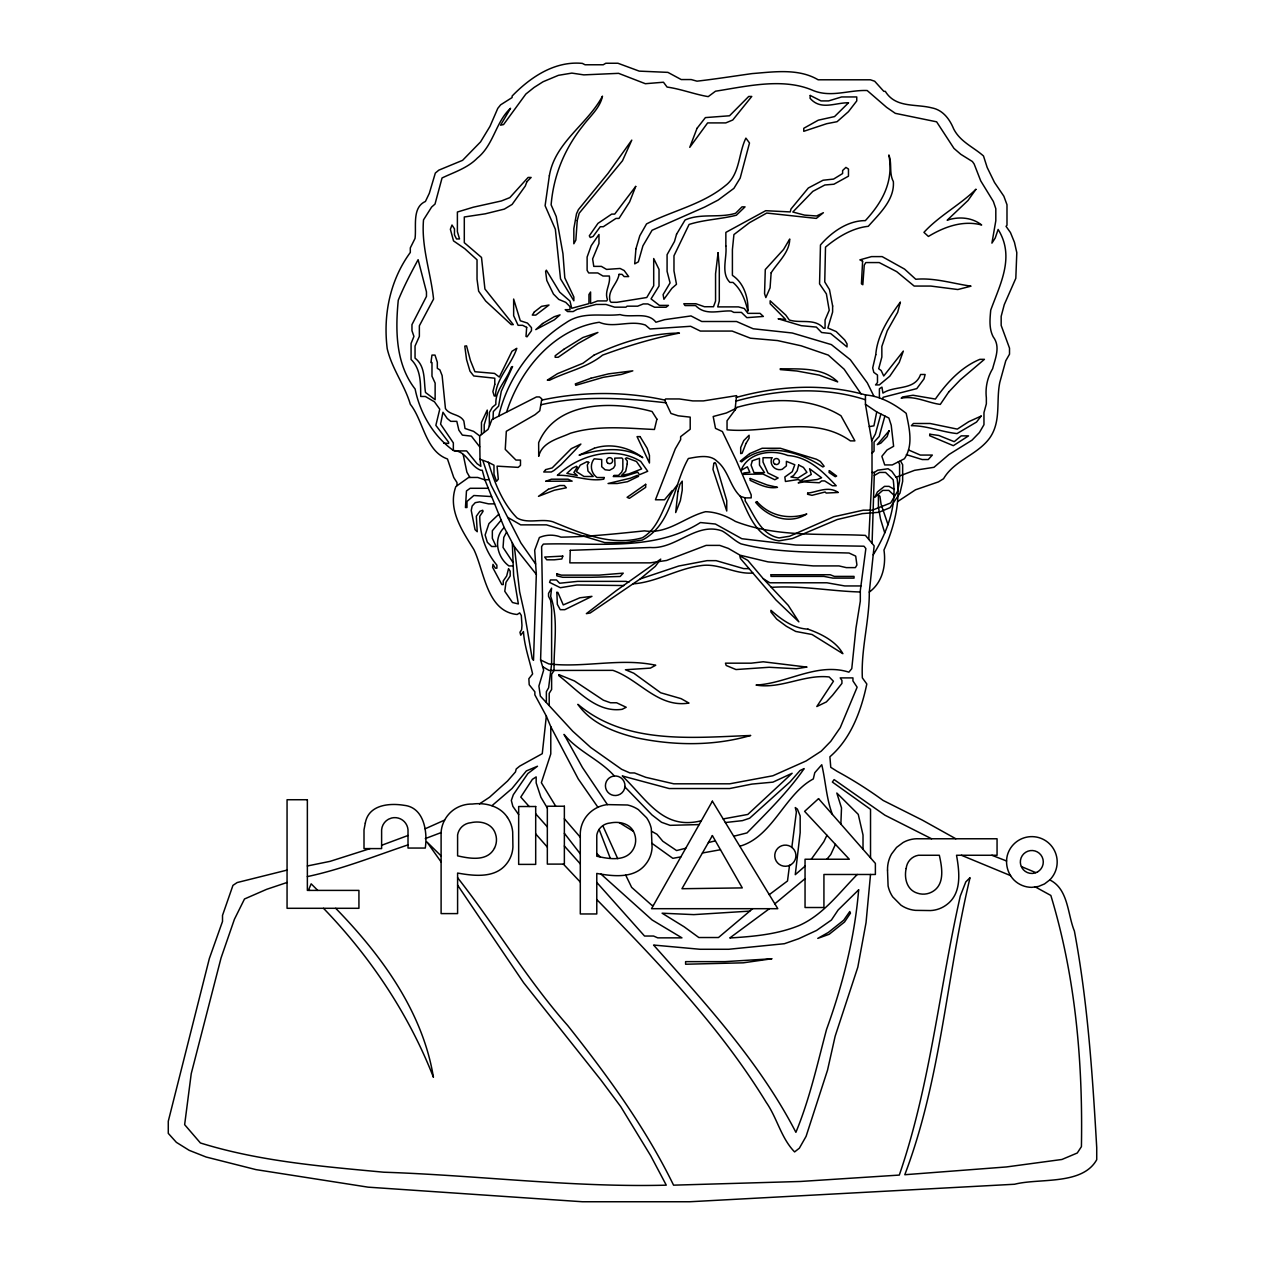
<?xml version="1.0" encoding="UTF-8"?>
<svg xmlns="http://www.w3.org/2000/svg" width="1265" height="1265" viewBox="0 0 1265 1265"><rect width="100%" height="100%" fill="white"/><g stroke="black" fill="none" stroke-linecap="round" stroke-linejoin="round"><path stroke-width="1.5" d="M872.075 543.365L874.352 472.43L877.704 470.201L888.109 468.746L891.841 471.339L897.138 478.708C900.522 503.011 893.817 527.932 883.966 550.038C886.259 565.439 882.448 582.517 869.292 592.099C869.466 620.783 860.927 649.04 862.351 677.882L866.81 684.001C861.244 710.566 851.013 738.618 829.903 756.77L830.757 767.317L837.145 771.35A416.47 416.47 0 0 1 883.144 800.445L922.343 820.115L955.834 838.774M869.292 592.099L874.147 545.847L865.434 535.395C821.902 533.292 776.821 537.562 735.345 521.386C726.474 515.93 715.99 511.914 705.538 511.708C684.65 517.005 667.793 534.494 644.502 530.857C616.688 533.735 589 536.771 560.996 537.151A28.178 28.178 0 0 0 539.396 537.514L534.684 550.228L536.328 574.389L533.514 660.298L532.217 658.686L524.643 613.952L519.646 591.814L514.381 546.733L504.197 527.552L484.906 479.878L482.265 470.248L480.747 470.248C469.442 465.931 467.07 451.241 453.344 450.451C433.373 436.172 419.901 412.959 415.126 389.051C395.581 363.877 395.312 330.355 398.269 300.2C404.073 286.08 410.951 272.955 418.114 259.673L426.463 291.883L426.463 296.421L411.963 324.631L411.963 330.687L413.94 336.411L411.078 343.416L411.078 359.497C421.024 369.095 420.581 383.674 420.723 396.467L425.34 396.467L434.464 401.811L439.761 409.196L435.856 425.356L448.616 442.228L448.616 443.414L443.667 443.177M868.755 539.38L872.012 475.055L872.012 442.465L865.45 404.294L865.45 394.917C823.436 383.058 778.086 385.825 736.293 397.431M512.293 542.859L513.637 575.607L518.365 603.943L512.483 602.519L504.782 591.293L506 582.295L510.174 575.986L510.174 571.195L508.546 568.649L506.68 575.986L503.233 580.951L503.233 584.588L501.826 584.588L492.623 567.337L492.986 564.332L495.374 568.191L496.892 568.191L496.892 565.17C485.317 551.429 479.783 534.13 479.767 516.262L483.088 511.313L482.692 510.254L479.862 511.313L476.32 516.231L477.237 531.727L475.039 529.655L472.114 514.902L471.244 510.443L472.161 506L475.245 502.664L479.704 501.857L488.559 503.865L494.615 503.865M489.176 479.561L484.906 479.878L477.727 477.458L468.651 477.458L455.843 486.582C447.399 509.4 462.373 531.063 473.869 549.532C484.416 571.432 486.725 611.548 517.132 614.49L519.678 612.877L521.307 615.438L521.971 625.4L521.607 629.749L519.962 632.279L520.737 635.204L523.457 631.567C524.374 646.225 529.561 660.188 532.612 673.96L528.865 678.72L529.197 684.729L534.858 691.828L534.858 694.849L546.338 716.101L542.258 753.687L519.741 766.1L516.231 768.978L515.472 771.903L507.534 781.027L489.539 797.235L479.451 803.908M906.135 868.486C904.032 878.21 906.799 889.975 917.441 893.185A18.2 18.2 0 0 0 931.578 892.157C945.303 885.12 942.077 867.6 939.326 855.267L918.406 855.267A14.658 14.658 0 0 0 906.199 868.486M789.518 865.323L787.51 880.978L769.262 894.671M791.827 847.439L796.381 811.956L795.274 807.56L797.393 809.126L800.176 815.957L800.176 832.607L795.274 874.668L805.046 866.161M735.012 410.002L736.578 395.645L703.372 400.91L692.777 400.91L679.305 398.949L665.69 398.949L664.663 400.056C624.42 391.201 581.9 391.502 541.61 400.12M865.45 404.294L876.724 411.931L873.925 425.831L869.292 426.621M840.861 824.068L841.51 807.924L836.813 793.029L858.255 814.375L863.015 835.011L863.015 849.305M880.899 414.034L875.38 434.037L871.696 440.647M884.883 416.043L879.207 436.488L874.052 442.007L874.052 451.083L872.012 453.329M498.679 416.153C507.565 377.887 532.771 343.827 565.866 322.844C582.643 311 601.745 316.772 620.071 314.59C631.267 318.242 647.759 311.301 655.918 322.227L664.615 319.666L691.006 315.934L701.759 321.5L736.546 321.5L753.181 328.774L792.254 332.995L831.39 344.618L850.317 359.703L867.316 382.884L874.02 396.435M506.585 412.121C520.042 369.965 553.485 329.058 599.231 322.275C613.778 328.505 630.16 319.776 645.403 325.058L650.004 328.995L690.627 326.291L700.367 331.066L732.135 331.066L750.461 338.198L777.516 340.57L801.125 345.788L828.322 355.117L844.135 369.206L861.117 394M882.417 399.06L883.128 397.273L916.793 388.608L924.003 378.883L925.126 374.487L920.588 374.487C914.674 390.853 894.988 385.224 882.938 393.083L881.942 387.122L879.396 388.766L879.396 397.843M677.724 484.685C663.429 500.292 661.895 526.224 642.367 537.767C611.327 546.559 581.094 533.292 552.789 521.749C541.12 518.239 527.932 524.121 517.116 518.018C502.474 503.264 494.315 482.107 488.385 462.31L480.004 459.258L479.672 435.903L488.037 429.404L491.959 419.569L536.471 396.941L539.491 396.941L541.831 398.855L539.776 410.777L535.111 414.651L506.316 431.286L505.257 449.375L515.946 460.065L520.484 460.065L520.484 465.409L518.191 467.37L497.066 466.153L498.299 479.166L496.528 481.348L493.982 474.28L493.982 465.204L488.385 462.31M835.438 844.388L830.773 854.507L826.883 859.235M826.931 835.279L823.831 841.715L811.276 859.235M506.585 532.091L503.77 537.451L503.043 547.445L512.72 562.024M873.198 554.861C886.907 532.929 897.122 505.81 893.153 479.72L885.563 472.43L879.523 472.43L874.289 475.498M599.12 829.381L598.298 830.757A14.294 14.294 0 0 0 596.78 835.311L596.78 856.231C609.129 858.982 626.634 862.208 633.686 848.483A18.2 18.2 0 0 0 634.698 834.347C631.488 823.705 619.739 820.938 609.999 823.041A14.974 14.974 0 0 0 603.832 825.001L602.488 825.903A14.611 14.611 0 0 0 599.12 829.381L610.236 858.16M504.197 527.552C492.86 538.273 497.082 557.406 508.941 565.929L512.989 565.929M672.284 490.504L664.52 499.786L655.444 499.786L675.304 448.822L680.633 439.667L680.633 436.646L690.2 429.246L690.2 417.134L678.182 415.805L670.988 413.465L664.663 400.056M857.275 874.479C839.264 892.679 823.262 914.769 799.369 925.427C777.469 934.44 753.244 936.543 729.763 937.982L769.389 908.697M501.177 520.105L492.338 530.747L492.338 538.305L496.165 546.496L491.626 546.496L487.31 542.242L485.128 535L488.938 523.615L498.805 514.222M774.828 903.827L805.046 878.669M752.659 908.697L718.488 937.523L698.833 937.523L684.159 926.818L662.101 913.203L693.805 914.627L749.781 911.116M640.185 578.959L655.286 566.356L660.757 559.114L616.34 590.597L586.359 613.651L590.17 613.003L640.185 578.959L678.799 566.008L707.04 560.648L716.116 560.648L743.693 568.633L749.117 568.633M1049.76 879.918L1044.495 883.95L1038.391 886.48L1031.813 887.35A25.363 25.363 0 0 1 1013.882 879.918C1007.667 873.498 1005.153 864.09 1007.319 855.425A25.363 25.363 0 0 1 1044.495 840.023A25.363 25.363 0 0 1 1049.76 879.918C1068.545 889.105 1067.439 914.231 1074.396 931.056C1087.789 1002.481 1092.517 1075.155 1096.723 1147.576L1096.723 1159.689C1082.366 1185.574 1039.34 1177.889 1014.593 1184.246L689.805 1201.75L582.39 1201.75L368.068 1187.155L255.973 1169.619L206.1 1157.016L189.212 1150.344L176.373 1142.342L168.277 1133.361L168.277 1121.264L209.358 958.506L222.513 921.426L222.513 915.386L232.95 885.373L237.172 882.543L287.06 870.099M897.565 501.62L915.512 489.792L938.393 481.902L943.548 478.739C954.19 460.381 977.26 455.02 989.657 438.07C1001.469 421.403 995.919 401.116 999.809 382.362L1005.77 360.762L1009.517 354.2L1009.517 348.144L1001.168 325.421L1001.168 316.345L1004.268 304.644L1015.811 278.332L1016.807 252.668L1014.451 242.342L1010.45 232.539L1006.07 226.372L1006.987 225.17L1006.987 204.724L1003.857 196.202L994.496 182.445L987.19 167.502L983.49 155.975C973.291 146.961 960.151 141.791 953.636 128.84C949.541 118.957 942.805 109.897 931.673 107.841C915.37 103.683 895.588 108.189 885.294 91.333L883.792 91.333L874.668 81.229L870.367 79.79L818.139 79.79C798.468 68.136 773.895 71.884 752.122 73.591C733.842 76.153 715.215 79.094 696.999 81.166L691.164 79.553L681.218 79.553L667.904 72.374L639.22 71.125L617.937 63.25L605.824 63.25L603.215 64.768L585.062 64.768L582.359 63.392C554.797 60.752 530.478 77.133 512.119 96.045L512.119 97.547L500.624 104.837L497.778 108.379L489.966 126.405L480.542 141.917L462.579 160.339L438.813 170.158L435.334 173.068L429.309 193.339L425.42 201.467C411.789 207.492 416.612 226.704 415.031 238.437L410.303 247.908L410.303 252.447C390.015 280.292 383.01 314.7 387.216 348.713C391.881 368.732 404.642 384.971 410.319 404.262C423.601 421.039 425.309 451.067 447.478 458.989L453.74 477.49L456.997 482.566L456.997 485.586M491.99 805.663L512.009 788.522L526.351 770.938L537.499 766.226L527.853 773.548L513.305 794.752L511.329 800.46L512.847 806.327L518.666 814.613M865.45 394.917C880.693 396.166 894.402 404.057 906.199 413.339C909.282 428.155 913.599 445.169 904.412 458.736L892.284 464.935L884.725 464.935L881.863 456.317L887.018 450.008L893.612 446.292L891.224 425.246L888.884 418.051L876.724 411.931M441.153 832.576L425.277 838.6M734.506 409.101L726.316 413.007L713.191 416.501L715.5 428.376L722.378 431.539L736.167 460.16L751.189 494.868L751.189 497.888L745.18 497.888L740.31 496.291C729.921 486.582 728.434 470.28 717.113 461.314C709.855 453.866 697.189 456.95 688.366 458.499C673.122 485.175 672.774 524.105 642.351 540.044L625.906 542.59L604.733 542.59L546.496 524.864L520.721 524.864L507.692 517.369M444.6 820.1L425.119 828.812M872.012 472.43L874.352 472.43M408.01 835.485L381.619 845.289M896.11 477.284L914.611 470.311L933.965 467.307L948.94 454.546L972.026 440.157L979.395 432.551L983.964 424.708L983.964 412.596L986.352 403.835L986.352 397.795A46.22 46.22 0 0 1 992.645 368.684C995.286 358.137 1000.741 346.768 993.183 336.806C988.882 328.505 989.91 319.08 990.732 310.115C1000.33 283.787 1015.115 256.653 998.132 229.455L995.207 238.041L991.918 243.133L995.808 220.79L995.808 208.678L993.373 201.514L980.739 180.895L974.145 163.991L972.39 161.525L960.831 154.33L953.968 148.4L936.622 121.82L895.32 113.344L886.607 107.335L867.173 90.527C848.926 89.799 831.421 97.769 813.458 90.637C783.446 77.307 746.872 86.305 715.516 91.207L708.226 96.63C694.532 94.337 681.123 89.04 667.082 87.064L663.461 82.225L645.356 83.711L618.585 73.338L583.829 74.872L571.859 73.101L558.418 75.331L543.065 81.751L534.13 87.427L525.861 94.037L503.549 124.571L500.576 125.172L510.554 108.284C495.674 121.914 493.777 144.779 477.395 158.03C467.75 167.992 454.261 172.135 442.054 177.954L435.018 204.06L431.618 207.065L423.522 219.857C421.166 246.865 430.827 272.734 433.563 299.062L419.363 325.785L419.363 336.379L415.047 346.041L415.047 358.153C425.815 366.486 423.633 380.591 425.499 392.466L435.128 399.708L435.128 383.074L431.982 376.195L431.982 362.581L430.906 362.581L431.982 355.086L435.002 355.086L437.326 362.28L437.326 368.336L439.904 369.918L442.118 375.547L445.454 408.627C449.945 415.473 459.828 413.781 463.844 421.008L465.014 428.471L473.616 431.365L479.672 435.903M545.737 481.301L551.414 479.198L568.048 479.198L572.144 481.143L545.911 481.238M408.01 844.878C374.503 856.168 341.993 869.229 307.363 876.598M287.06 882.48L266.678 889.311L244.493 898.988L234.405 919.307L221.059 957.921L191.236 1073.653L184.643 1124.664L200.408 1142.975C259.673 1161.428 322.211 1166.425 383.769 1172.212C478.012 1175.312 571.891 1187.582 666.276 1185.163L650.7 1155.751L620.767 1106.669L600.875 1079.978L523.71 982.842L457.598 885.152M370.123 848.594L330.054 861.354L307.363 865.972M735.724 401.179C777.801 389.335 823.373 386.173 865.45 399.756M685.741 848.262L676.585 850.554L662.797 841.241L656.978 834.283L651.712 831.326M708.368 842.585L715.373 840.83M733.7 836.244L747.03 832.908C766.97 812.446 787.953 792.08 804.145 768.598L800.033 770.511L790.103 781.833L749.607 818.234L742.428 820.637L725.351 822.535M540.803 404.816C581.758 395.186 624.499 398.064 665.991 402.776M607.406 804.603C597.712 805.678 588.715 811.529 583.971 820.084A29.538 29.538 0 0 0 580.287 835.928L580.303 913.962L596.78 913.962L596.78 873.435C612.94 876.281 634.113 878.985 645.672 864.264A28.969 28.969 0 0 0 652.092 847.423L651.285 828.496A30.392 30.392 0 0 0 646.668 817.838L638.366 809.616A31.625 31.625 0 0 0 627.551 804.999L607.406 804.603L582.422 767.46L564.032 734.396C578.263 751.647 599.863 759.617 614.411 776.062M680.87 856.879L672.838 858.334L652.028 843.391M702.423 852.99L720.465 849.732M739.788 846.238C772.63 836.987 784.68 794.167 813.316 778.94L814.771 772.709L821.76 764.756C825.697 781.327 826.361 798.863 832.433 814.47M701.316 820.748C662.86 830.457 647.19 799.717 622.269 775.951L669.153 788.538L729.668 788.538L751.869 784.094L772.915 782.149L792.143 773.263L747.805 814.439L723.169 818.929M699.15 824.59L670.102 825.333L661.548 822.297L651.965 814.913L624.878 786.893M491.547 496.576L473.822 495.516L466.975 501.462L466.975 507.518L465.457 507.518L466.469 490.947L470.153 488.29L488.306 488.29M653.388 905.424L652.013 905.44L631.646 887.366L625.716 875.143M454.483 450.909L466.595 450.909L477.126 463.749L480.858 466.342L480.004 459.258M752.865 573.029C734.665 574.547 718.441 562.514 700.13 565.755C677.139 568.87 656.155 582.248 633.275 583.829M860.927 585.948L844.783 585.948L826.915 582.786L769.847 582.786L763.38 578.864L747.757 560.363L739.835 555.936L740.468 558.561L775.904 599.91L798.879 621.858L788.222 605.334L763.38 578.864M771.35 587.355C801.378 585.379 830.615 591.182 860.311 591.988M906.357 454.641L922.201 459.543L928.257 459.543L932.337 455.068L920.335 455.068L908.491 449.945M628.8 582.374L626.096 581.362L577.694 581.362L559.636 583.244L556.505 579.955L550.449 579.955L549.563 582.374L560.348 587.719L576.761 584.999L624.009 585.537M1006.592 860.991L991.871 855.267M1021.424 866.604L1035.829 872.629M1010.593 875.633L961.416 855.267M1034.96 886.733L1050.835 895.446C1075.519 976.612 1082.935 1062.11 1081.417 1146.659L1077.274 1153L1061.952 1159.467L1006.466 1166.947L904.791 1174.726C941.128 1079.219 946.457 976.121 970.049 877.641L965.78 881.942L960.293 896.031C939.294 988.851 930.392 1084.817 899.304 1175.074L800.302 1181.478L673.565 1185.163C645.387 1127.479 607.39 1075.519 567.606 1025.393C526.793 979.284 495.501 926.027 457.598 877.689M540.598 659.982L543.65 670.118L538.906 686.041L540.345 696.066L572.76 731.249L590.723 747.473L621.621 769.294L629.923 772.947L634.461 772.947L645.751 777.311L673.755 783.81L729.731 783.81L772.852 775.777L806.026 761.008L821.254 751.141L830.741 741.369L840.213 727.691L857.132 687.211L852.942 680.918L852.942 677.898L840.213 677.898L841.921 680.396L841.921 683.416L832.528 695.291L826.361 701.933L816.81 706.534L833.445 681.25L829.176 676.965C804.05 674.166 780.932 689.267 756.059 685.077C787.51 683.385 817.111 662.117 848.894 672.158L851.772 668.647L855.978 628.025L860.311 601.144L860.311 590.549L865.861 548.551L863.963 546.211L795.922 545.041L741.828 538.716L715.405 524.026L700.415 522.54C654.1 551.999 595.341 542.369 543.349 544.092L541.61 546.575L542.495 596.479L540.598 659.982L548.773 663.904C584.398 668.078 620.72 657.642 655.729 665.248L650.4 668.11L625.416 669.754L633.797 673.217L660.725 692.777L681.076 698.644L688.998 703.071C657.847 708.052 639.442 679.605 612.908 670.355L549.121 670.45L542.622 666.687M931.609 838.774L884.931 815.198L834.125 779.604L832.37 782.055L870.526 809.331L870.526 857.86M894.371 489.413L889.042 486.361L884.504 486.361L877.436 491.911L874.779 497.351L882.749 490.377L888.789 490.377L893.723 494.995M619.218 822.614L633.117 831.152M600.922 874.052L652.107 919.971L681.946 937.855L657.737 937.855L653.578 936.037L644.533 936.037L596.78 882.417M479.672 446.814L471.402 436.14L462.373 435.113L458.879 430.179L456.807 421.34L450.751 421.34L447.225 418.494L442.956 412.248L440.584 424.107L453.344 442.876L453.344 450.451M596.78 853.495L600.258 856.911M441.106 855.915L426.922 841.968L441.106 861.939M317.752 890.402L311.158 883.824L308.866 889.263L309.719 890.402M335.715 908.302C381.16 954.996 422.621 1011.399 433.421 1077.242C408.753 1014.277 370.439 956.862 323.492 908.302M547.334 847.091L535.696 833.904M563.368 864.106L580.303 882.069M596.78 899.557C658.417 962.697 719.832 1026.611 766.163 1102.258C777.184 1118.023 780.995 1137.899 794.594 1151.925L799.353 1148.193L806.09 1136.35L827.531 1070.143L835.153 1036.193L857.812 967.203L866.051 922.58L870.526 874.479M580.303 837.256L564.364 818.755M529.181 806.517L520.785 797.077L532.375 779.351L536.17 776.884L536.17 782.924L540.93 797.298L547.334 808.05M535.696 813.822L547.334 826.899M564.364 846L580.303 863.9M536.328 574.389L514.381 546.733M507.486 817.475C499.991 805.963 485.365 802.358 472.414 804.05A31.056 31.056 0 0 0 456.349 808.066C446.672 813.49 440.489 824.448 441.106 835.564L441.106 913.599L457.598 913.599L457.598 873.056C473.758 875.918 494.931 878.622 506.49 863.9A28.969 28.969 0 0 0 512.91 847.044L512.689 831.959A30.328 30.328 0 0 0 507.486 817.475M564.364 833.287L580.303 853.875M535.617 563.984L520.88 542.922L491.041 485.112L482.898 460.713M597.934 807.291L578.247 778.924L550.781 726.711L546.338 716.101M555.715 806.232L541.357 782.687L550.781 753.94L550.781 726.711M900.38 460.792L902.657 464.729L902.657 481.364L899.968 493.16L890.038 507.676L878.843 512.293L862.303 513.622L837.272 519.52L792.38 538.558L778.955 540.851C756.264 537.641 748.706 514.191 740.31 496.291M469.916 477.458L466.911 472.209L463.148 454.451M602.804 825.697L617.715 858.666M898.34 461.836L899.589 464.223L899.589 480.858L897.612 491.263L890.655 502.964L872.36 510.174L863.283 510.174L833.777 516.768L789.566 536.249L779.098 537.91C760.518 534.652 754.351 514.697 745.18 500.908L745.18 497.888M888.046 524.722L881.057 504.182L879.95 496.339L878.416 494.915L878.416 507.012L880.503 518.935L884.741 532.913M493.018 419.031L493.334 411.552L498.6 406.128L501.288 391.249L512.594 366.565L511.266 367.261C506.98 380.212 494.931 390.158 495.864 404.373L492.37 407.267L489.349 412.501L489.349 426.115M549.2 705.396L549.2 693.299L551.619 689.457L551.619 674.324L554.07 670.45C553.548 645.972 558.924 619.471 550.67 596.384L551.603 588.13L548.551 593.364L548.551 596.384L550.623 600.416L551.619 609.445L551.619 663.904L548.63 687.765L546.369 691.702L546.369 702.281M484.21 432.377L484.21 424.771L487.246 414.62L487.246 410.081L481.459 422.415L481.459 434.512M832.639 306.004L832.607 312.044L827.863 327.999L836.197 331.572L844.735 339.985L847.044 343.89L847.012 346.926L830.631 333.501L821.602 332.505L816.336 327.082L801.267 325.674L778.117 318.78L785.644 319.476L770.148 303.727L770.148 300.801L785.786 315.08L789.297 320.013C800.666 323.65 814.802 317.91 823.547 328.236L825.065 328.236L825.065 320.013L829.223 310.273L826.377 293.875L819.562 283.866L820.463 244.983C831.485 232.159 847.882 220.505 865.339 220.632C882.685 201.815 893.786 181.385 888.868 154.978C892.22 163.659 888.868 173.178 893.359 181.591C894.687 199.854 879.365 213.738 868.264 226.309C852.436 227.969 837.572 237.045 825.507 247.134L824.748 281.921L829.492 289.653L832.639 306.004M887.508 870.083L888.093 886.022A31.625 31.625 0 0 0 892.71 896.853L900.933 905.155A30.328 30.328 0 0 0 915.433 910.357L930.518 910.563A28.969 28.969 0 0 0 947.359 904.159C962.096 892.6 959.376 871.411 956.53 855.267L997.057 855.267L997.057 838.774L919.023 838.774A29.538 29.538 0 0 0 903.178 842.458L896.569 847.408L891.54 854.017A31.056 31.056 0 0 0 887.524 870.083M570.262 550.322L569.867 562.862L650.068 562.862L666.544 560.474L706.123 545.389L719.738 545.389L728.292 548.393L740.088 555.209L768.029 561.881L813.237 565.914L838.948 565.914L846.317 567.621L855.393 567.621L856.927 565.012L855.693 556.11L849.052 553.026C812.826 551.951 776.457 552.947 740.942 543.839C734.095 540.487 728.861 534.779 722.268 531.015C696.351 521.512 676.079 549.437 650.4 547.508L570.262 550.322M750.192 478.486L750.129 480.336C758.636 484.258 767.792 489.176 777.469 487.341L767.143 484.969L750.192 478.486M725.857 246.011C727.217 257.791 720.544 273.098 729.952 282.411L732.973 282.411C741.511 289.701 745.449 300.659 747.915 311.19C748.548 297.955 743.978 282.981 732.403 275.359L732.403 249.632L733.921 234.578L749.544 222.656L766.716 213.058L816.32 218.402L823.389 212.71L816.573 215.983L804.508 215.113L792.807 212.014L812.826 191.379L824.843 184.99L833.888 184.231L848.467 176.183L848.467 169.036L845.921 167.407L842.616 170.522L842.616 173.542L833.588 179.077L823.056 180.231L808.335 187.995L790.989 208.994L790.23 211.919L765.705 210.702L725.857 232.396L725.857 246.011M862.603 261.191L861.433 283.85L862.825 284.752L864.248 265.144L865.829 262.567L879.222 262.567L896.679 271.627L914.168 286.064L930.819 286.064L957.826 289.527L971.014 286.159C952.592 283.534 934.598 277.588 915.781 279.265L904.554 269.097L882.132 256.605L871.538 256.605L859.884 259.863L862.603 261.191M771.871 457.724C768.899 464.634 775.192 471.355 782.197 469.315L786.387 465.868L786.387 461.33L794.799 464.745L792.238 471.734L784.838 477L785.439 481.475L798.009 479.546L800.84 480.605L811.276 474.47L809.568 468.746L821.618 477.775L817.411 479.482L800.887 481.475L798.215 482.882L804.176 481.933L819.277 482.771L821.665 480.921L824.701 480.921L832.37 485.76L836.212 485.76C822.788 471.687 808.778 456.981 787.747 455.479C771.444 448.885 747.979 452.491 741.037 470.438L747.362 466.785L749.845 472.304L743.836 472.952L743.251 474.343L762.906 474.027L774.797 479.751L778.149 477.996L767.966 473.031L763.016 462.01L763.016 457.724L771.871 457.724M810.232 95.46L810.059 98.275C820.811 110.782 835.248 102.56 848.546 102.781L834.536 116.586L818.297 120.175L803.765 128.287L803.765 131.307L826.677 123.701L837.066 121.693L848.42 111.7L856.753 100.915L856.753 96.946L841.62 96.946L828.591 100.915L821.032 100.915L810.232 95.46M556.948 573.82L556.806 575.812L562.672 577.283L591.419 577.283L620.15 576.476L623.234 573.156L599.104 575.132L561.296 575.132L556.948 573.82M526.683 327.366L526.003 336.411L527.046 336.806L531.474 330.671L531.474 327.651L527.473 323.097L520.295 320.757L513.653 299.062L513.653 315.697L518.097 325.311L522.635 325.311L526.683 327.366M556.853 592.368L557.343 604.37L560.253 609.683L564.791 609.683L591.941 596.353L579.923 597.776L563.257 604.923L557.881 592.447L556.853 592.368M635.931 248.81L634.698 263.879L638.351 261.839L642.92 245.837L652.076 230.246L704.684 207.065L718.109 200.076L733.89 188.374L740.183 178.08L749.497 143.008L745.907 138.122C738.254 153.571 740.136 174.697 725.209 185.781C702.296 204.582 672.49 210.686 646.542 223.921L639.805 235.749L635.931 248.81M771.128 574.737L770.986 576.397L823.926 576.397L832.844 578.121L854.033 578.121L854.033 576.397L834.362 576.397L830.14 574.737L771.128 574.737M929.822 434.227L929.68 435.713L953.336 445.675L968.531 435.872L961.21 435.872L954.221 441.675L938.82 435.476L929.822 434.227M627.25 463.939L625.685 471.276L621.51 475.403L628.974 473.885L641.624 468.92L636.469 461.472L626.618 457.819L625.321 458.594L627.25 460.919L627.25 463.939M677.929 491.5L675.684 512.562L680.364 500.64L682.23 490.219L682.23 481.143L679.969 484.21L677.929 491.5M858.65 889.833C854.713 937.571 842.79 984.534 826.535 1029.473C817.348 1064.023 809.647 1099.19 795.891 1132.317C759.727 1062.379 705.649 1003.556 653.578 945.05L699.988 949.272L728.735 949.272L784.411 943.706L798.705 938.725L816.542 930.455L831.405 920.035L838.142 909.978L858.65 889.833M718.077 252.779L715.563 273.809L715.563 301.038L713.507 306.731L704.431 306.731L695.876 303.727L683.796 303.727L684.982 305.561L695.576 305.561C705.538 316.044 718.915 310.352 731.17 310.984L733.858 312.392L741.417 312.392L746.856 317.657L763.364 316.44L760.044 313.356L747.931 313.356L744.294 308.518L738.46 306.889L717.729 306.889L719.295 301.038L719.295 267.864L718.077 252.779M780.41 368.779L780.299 369.601L796.887 371.009L819.198 375.104L837.683 381.856C822.977 367.04 799.638 369.127 780.41 368.779M549.358 175.74L545.104 205.705L555.351 229.25L560.522 278.853L573.851 300.785L573.867 297.006L564.807 277.873L562.957 253.727L556.236 216.536L551.129 204.867C553.501 175.487 564.538 148.938 582.691 126.089C589.632 116.601 600.084 108.11 602.472 96.156C587.292 124.571 554.956 142.281 549.358 175.74M807.718 493.129L807.56 494.251L811.972 495.327L825.112 491.99L826.187 493.05L838.284 492.464C828.148 485.649 817.838 491.911 807.718 493.129M771.144 272.813L770.069 287.867L765.847 297.575L764.566 293.67L765.278 269.556L783.573 249.442L789.724 239.022C789.597 252.352 777.864 262.203 771.144 272.813M713.84 463.401L712.97 469.394L726.743 511.013L726.743 500.64L715.911 463.828L715.041 462.595L713.84 463.401M577.235 220.505L575.86 240.065L573.836 243.766L573.836 228.633L576.508 213.753L578.405 209.626L608.07 173.352L631.788 140.115L622.491 160.75L579.196 213.2L577.235 220.505M829.366 470.643L829.049 472.462L835.295 476.715L836.655 476.051L829.366 470.643M365.3 823.104L364.004 829.824L364.004 848.594L381.619 848.594L381.619 829.824A13.235 13.235 0 0 1 388.497 819.214L391.549 818.028A13.235 13.235 0 0 1 408.01 829.824L408.01 848.056L425.277 848.056C427.665 831.943 424.186 807.45 404.12 805.315C389.272 802.895 368.479 804.73 365.3 823.104M624.973 786.466L624.451 788.981A9.788 9.788 0 0 1 607.785 792.127A9.788 9.788 0 0 1 613.383 776.125L615.944 775.983A9.788 9.788 0 0 1 624.973 786.466M875.775 354.706L872.692 367.957L873.815 372.369L877.483 375.025L877.483 382.583L875.554 384.924L879.333 384.892L889.801 376.179L899.225 362.47L903.337 351.085L883.745 375.99L881.152 370.534L878.701 368.732L881.847 357.046L881.847 346.452L887.271 330.734L897.676 312.281L900.38 302.05C889.042 317.499 877.23 335.178 875.775 354.706M656.899 419.189L654.432 429.483C626.46 428.25 597.491 424.961 570.294 433.294C558.735 438.623 542.1 441.865 538.716 456.317L538.653 442.687C556.616 399.977 614.521 401.084 652.044 411.52L656.899 419.189M619.059 274.347C617.526 283.913 607.168 290.586 610.11 301.181L611.106 302.303L616.925 302.303L646.779 297.496L653.705 285.764L653.705 258.534L659.018 269.398L659.018 286.032L651.048 298.888L659.413 305.387L668.458 305.387L666.07 307.237L654.622 307.237L647.822 303.932L643.284 303.932L637.655 306.177L627.076 306.177L625.938 307.174L614.664 307.174L606.014 304.438L596.084 304.438L577.077 309.34L573.124 311.554L567.59 311.554L565.218 309.672L569.993 309.672L569.993 306.636L565.74 302.335L558.766 299.41L553.438 294.033L546.796 280.451L545.61 271.453L546.353 270.157L559.683 292.152L569.977 301.07L571.748 308.281L588.952 303.616L588.952 294.539L590.581 291.994L590.581 303.616L597.649 300.928L606.726 300.928L607.485 299.599C604.196 291.314 610.789 284.261 609.351 276.023L602.978 276.023L597.76 272.955L588.684 272.955L587.118 270.362L587.118 257.048L591.229 245.663L598.978 234.468L598.978 243.544L592.621 258.914L593.775 266.377L601.349 266.377L606.568 269.413L620.087 268.465L624.135 270.504L628.658 276.576L624.119 276.576L622.08 274.347L619.059 274.347M604.164 477.522L603.737 479.182C587.988 481.949 573.013 474.581 557.375 475.371C578.975 454.941 614.015 445.248 640.722 461.393L647.712 471.276L639.331 474.77L637.797 472.161L623.866 476.526L613.272 476.526L614.031 475.403L618.49 475.403L621.684 472.145L622.839 469.347L622.839 459.084L621.842 457.962L614.727 458.151L615.027 465.457L613.493 468.066L609.54 470.295L605.097 469.774L601.713 466.738L601.713 459.495L594.186 458.816C589.458 464.587 590.929 473.205 597.017 477.522L604.164 477.522M559.051 674.688L558.814 675.652C577.314 689.868 596.258 713.049 622.127 709.317L626.191 707.277L616.608 702.771L610.552 702.771L603.437 700.225L574.452 680.965L559.051 674.688M494.789 384.275L492.891 391.597L494.204 395.945L495.406 396.04C496.007 378.52 511.392 364.794 516.8 348.318L511.993 351.259L499.343 377.065L494.52 373.412L474.928 371.72L470.406 360.493L466.564 345.867L464.777 346.104L466.564 359.592L469.995 371.198L473.743 375.958L494.789 378.219L494.789 384.275M798.674 465.03L797.203 470.738L793.55 475.577L790.894 477L798.009 478.028L806.943 472.335L803.433 467.418L798.674 465.03M676.554 234.231L674.466 241.504L667.082 254.692L667.082 271.342L670.071 282.933L663.097 294.603L663.919 299.283L671.936 288.278L676.49 284.293L673.976 270.9L673.976 255.783L689.093 224.443C704.494 219.541 720.623 219.256 736.372 215.208L745.038 206.859L742.017 206.859L735.597 213.279C719.121 218.292 700.604 212.994 685.077 219.999L676.554 234.231M752.343 460.745L751.046 465.093L753.956 472.636L764.534 472.636L759.49 465.093L759.49 458.294L752.343 460.745M889.058 430.859L887.16 436.599L880.851 443.114L877.325 444.616L889.058 430.859M562.798 556.11L561.834 558.972L554.307 559.81L546.749 559.81L544.677 557.043L562.798 556.11M526.872 181.749L525.307 186.002L512.119 204.424L504.34 209.105L485.254 213.817L464.302 216.979L464.302 242.69L481.506 257.443L484.922 288.989L513.29 324.615L511.202 324.599L485.681 301.038L478.644 291.187L477.032 279.201L477.032 259.799L464.714 248.636L453.518 240.888L450.372 229.265L452 225.028L454.467 228.839L454.467 234.895L456.507 238.943L459.527 238.943L457.392 231.685L457.392 212.014L473.316 207.207L501.383 200.961L509.811 197.625L528.106 177.448L531.126 177.448L526.872 181.749M697.031 128.334L689.757 147.341L707.625 122.911L725.778 122.911L732.751 120.001L751.758 96.456L748.722 96.456L729.526 115.779L705.396 117.598L697.031 128.334M635.726 186.414L629.622 201.894L618.996 218.434L615.96 218.434L603.31 226.72L600.274 226.72L593.095 236.46L590.249 237.52L589.316 235.812L597.95 223.383L611.691 214.101L614.711 214.101L635.726 186.414M745.986 443.462L742.096 453.313L740.689 453.582L740.689 447.525L743.757 440.599L749.086 435.239L749.086 438.275L745.986 443.462M588.747 462.357L587.308 465.014L587.972 471.023L593.206 476.494L584.019 476.494L576.366 471.592L580.271 465.109L587.007 461.678L588.747 462.357M712.385 801.204L651.522 908.697L777.801 908.697L712.385 801.204M712.385 835.596L681.946 888.726L742.286 887.904L712.385 835.596M577.093 467.338L573.883 472.462L577.235 475.514L566.878 473.395L572.397 468.224L576.492 466.263L577.093 467.338M534.383 311.917L532.265 315.096L535.775 315.096L549.01 305.023L541.562 306.351L534.383 311.917M850.428 913.219L844.53 922.011L829.16 934.282L817.775 938.393L828.322 932.463L843.708 920.208L849.78 911.527L850.428 913.219M948.797 391.897L940.29 404.405C927.387 402.776 914.975 395.407 901.202 398.206L902.577 396.957L913.03 395.249L935.388 399.06C946.805 382.726 961.131 367.087 979.885 359.339L984.423 359.339L960.293 379.864L948.797 391.897M494.504 848.103C487.452 861.829 469.932 858.619 457.598 855.852L457.598 834.932A14.658 14.658 0 0 1 470.817 822.724C480.526 820.479 492.306 823.373 495.516 833.967A18.2 18.2 0 0 1 494.489 848.103M975.9 189.339L968.025 200.455L947.185 220.205C958.522 216.362 972.026 217.295 981.64 224.98C963.013 219.999 944.275 226.815 928.415 236.444L923.94 232.365C939.01 215.856 959.835 205.104 975.9 189.339M736.973 407.377L727.043 420.739L727.043 429.815C767.887 433.658 813.506 414.588 850.365 440.884L854.903 440.884L840.956 415.742C809.995 396.815 770.907 397.684 736.973 407.377M981.15 416.074L976.517 422.067L957.02 433.579C941.381 431.934 927.024 425.625 911.369 425.704L913.425 423.49L930.075 423.49L957.32 429.12L968.737 421.688L981.15 416.074M545.658 469.631L543.76 471.987L551.319 471.987L553.959 470.517L561.012 464.777L580.888 444.062L571.337 448.632L552.173 467.908L545.658 469.631M818.55 798.658L804.619 811.371L849.305 859.235L805.046 859.235L805.046 907.511L823.926 907.511L823.926 874.479L875.38 874.479L875.38 863.394L818.55 798.658M542.527 323.571L535.775 329.627L554.339 319.824L560.047 314.858L554.276 316.693L542.527 323.571M749.655 453.629L740.215 461.187L741.638 461.867C764.281 441.026 800.445 451.842 822.788 466.975L824.132 466.263L820.432 461.488L816.478 459.258L780.315 448.253L762.163 448.253L749.655 453.629M563.652 349.425L555.161 355.765L555.161 357.268L558.197 357.268L578.089 343.495L597.902 332.458L582.944 337.502L563.652 349.425M593.918 355.212L582.944 363.276L557.533 373.649L547.318 380.132L549.5 380.275C566.973 371.499 586.992 367.751 602.567 355.133C627.456 345.946 653.325 338.166 679.416 333.09C649.941 333.248 620.356 342.53 593.918 355.212M548.33 489.302L538.479 496.339L554.513 490.172L566.356 487.784L564.348 485.523L559.81 485.523L548.33 489.302M645.688 484.321L627.092 497.319L629.385 498.331L645.688 487.341L645.688 484.321M756.96 501.62L755.616 502.3C767.792 517.274 789.392 524.991 806.785 514.001C788.822 519.773 769.942 516.247 756.96 501.62M638.446 476.383L627.567 481.68L617.146 483.515L608.054 483.515L630.334 478.217L637.339 475.355L638.446 476.383M594.25 448.269L579.101 455.163C599.831 449.296 623.107 445.501 642.794 457.677C629.053 447.272 610.916 442.813 594.25 448.269M790.641 864.865L788.079 865.924A10.594 10.594 0 0 1 774.844 854.318A10.594 10.594 0 0 1 790.641 846.522L792.823 848.198A10.594 10.594 0 0 1 790.641 864.865M1037.553 871.917L1034.786 873.071A11.48 11.48 0 0 1 1021.883 867.727L1020.729 864.96A11.48 11.48 0 0 1 1027.892 851.203A11.48 11.48 0 0 1 1042.218 857.132A11.48 11.48 0 0 1 1037.553 871.917M590.961 378.235L575.322 383.912L575.733 385.319L603.342 377.302L621.273 374.44L632.816 370.835L608.576 373.855L590.961 378.235M750.556 735.503C713.776 746.208 674.071 745.686 636.754 737.859C614.98 732.593 590.961 723.422 577.899 704.336C626.001 744.959 692.097 737.542 750.556 735.503M806.754 667.082L796.302 668.758L769.152 667.272L735.977 669.549L726.205 665.485L725.462 663.176L751.189 663.176L763.206 661.785L806.754 667.082M771.745 958.775L743.282 962.823L685.598 964.23L685.598 961.637L724.924 961.637L771.745 958.775M640.074 436.615L637.054 436.615L649.451 463.022L649.451 455.447L647.142 448.253L640.074 436.615M307.363 799.733L287.06 799.733L287.06 908.302L358.928 908.302L358.928 890.402L307.363 890.402L307.363 799.733M564.364 806.232L547.334 806.232L547.334 864.106L564.364 864.106L564.364 806.232M535.696 806.517L518.666 806.517L518.666 864.39L535.696 864.39L535.696 806.517M807.94 629.148C793.503 628.468 781.375 619.565 770.986 610.331L770.986 612.07L776.71 619.123L786.435 626.317L795.717 631.441L812.051 634.508L842.87 653.689C836.023 641.197 821.048 633.797 807.94 629.148M607.485 462.784A3.02 3.02 0 0 0 612.545 461.425A3.02 3.02 0 0 0 608.845 457.724A3.02 3.02 0 0 0 607.485 462.784M774.86 464.16A3.02 3.02 0 0 0 779.398 461.535A3.02 3.02 0 0 0 774.86 458.91A3.02 3.02 0 0 0 774.86 464.16"/></g></svg>
